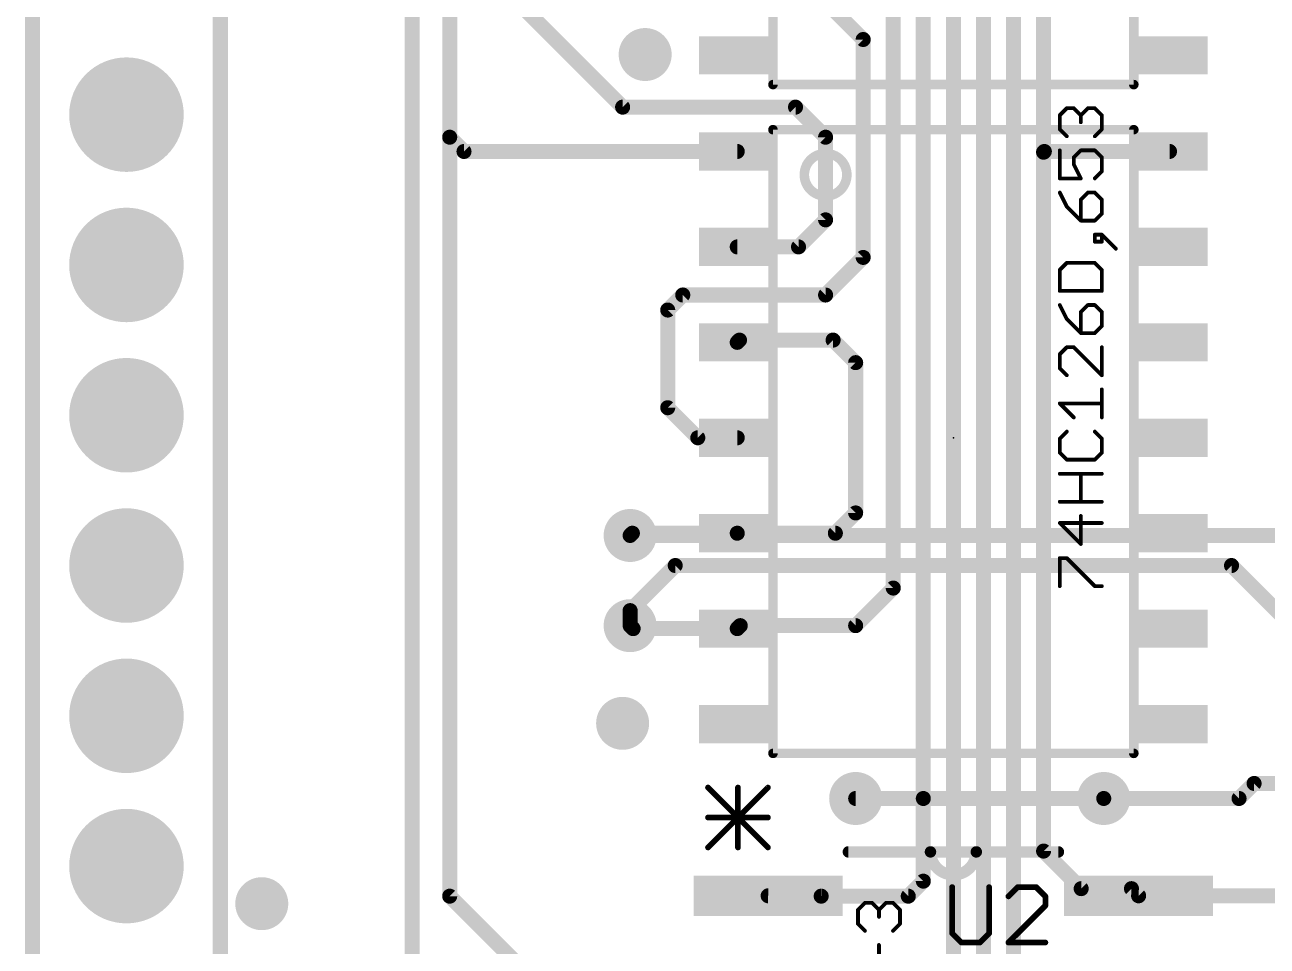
# Model space of a CAD drawing. Extents: x -0.4 to 70.1, y -0.1 to 70.1.
# Drawn here: x 43.25 to 59.77, y 33.03 to 45.3 of the extents above; entities that cross this region are included whole.
import ezdxf

# ---------------------------------------------------------------- set-up
doc = ezdxf.new("R2010")
doc.units = 0
for name, color, linetype in [('1', 22, 'CONTINUOUS'), ('16', 175, 'CONTINUOUS'), ('17', 82, 'CONTINUOUS'), ('18', 82, 'CONTINUOUS'), ('21', 253, 'CONTINUOUS'), ('23', 7, 'CONTINUOUS'), ('25', 253, 'CONTINUOUS'), ('27', 253, 'CONTINUOUS')]:
    doc.layers.add(name, color=color, linetype=linetype)

# ---------------------------------------------------------------- blocks, each defined once
blk = doc.blocks.new('RECT')
blk.add_solid([(-0.5, -0.5), (0.5, -0.5), (-0.5, 0.5), (0.5, 0.5)])
blk = doc.blocks.new('ROUNDP')
at = {"const_width": 0.5}
blk.add_lwpolyline([(0, -0.25, 1), (0, 0.25, 1), (0, -0.25)], format="xyb", dxfattribs=at)
blk = doc.blocks.new('ROUNDV')
at = {"const_width": 0.5}
blk.add_lwpolyline([(0, -0.25, 1), (0, 0.25, 1), (0, -0.25)], format="xyb", dxfattribs=at)

msp = doc.modelspace()

# ---------------------------------------------------------------- linework, layer by layer
at = {"layer": '1', "const_width": 0.2}
for points in [[(56, 52.7), (56, 32.7)], [(55.6, 52.3), (55.6, 32.9)], [(56.4, 52), (56.4, 32.5)], [(48.9, 51.5), (48.9, 43.8)], [(56.8, 51.2), (56.8, 43.6)], [(55.2, 50.3), (55.2, 35)], [(54.8, 50), (54.8, 37.8)], [(48.4, 32.5), (48.4, 49.6)], [(49.3, 46.1), (51.2, 44.2)], [(53.9, 45.6), (54.4, 45.1)], [(54.4, 45.1), (54.4, 42.2)], [(51.2, 44.2), (53.5, 44.2)], [(53.5, 44.2), (53.9, 43.8)], [(48.9, 43.8), (48.9, 33.7)], [(49.09, 43.61), (48.9, 43.8)], [(53.9, 43.8), (53.9, 42.7)], [(52.725, 43.61), (49.09, 43.61)], [(56.81, 43.61), (56.8, 43.6)], [(56.8, 43.6), (56.8, 34.3)], [(58.475, 43.61), (56.81, 43.61)], [(53.9, 42.7), (53.54, 42.34)], [(53.54, 42.34), (52.725, 42.34)], [(54.4, 42.2), (53.9, 41.7)], [(52, 41.7), (51.8, 41.5)], [(53.9, 41.7), (52, 41.7)], [(51.8, 41.5), (51.8, 40.2)], [(52.755, 41.1), (52.725, 41.07)], [(54, 41.1), (52.755, 41.1)], [(54.3, 40.8), (54, 41.1)], [(54.3, 38.8), (54.3, 40.8)], [(51.8, 40.2), (52.2, 39.8)], [(52.2, 39.8), (52.725, 39.8)], [(54.03, 38.53), (54.3, 38.8)], [(51.33, 38.53), (51.3, 38.5)], [(52.725, 38.53), (51.33, 38.53)], [(52.725, 38.53), (54.03, 38.53)], [(54.8, 37.8), (54.3, 37.3)], [(51.34, 37.26), (51.3, 37.3)], [(52.725, 37.26), (51.34, 37.26)], [(52.765, 37.3), (52.725, 37.26)], [(54.3, 37.3), (52.765, 37.3)], [(59.4, 35), (59.6, 35.2)], [(59.6, 35.2), (60.75, 35.2)], [(55.2, 35), (54.3, 35)], [(55.2, 35), (55.2, 33.9)], [(57.6, 35), (59.4, 35)], [(56.8, 34.3), (57.3, 33.8)], [(55.2, 33.9), (55, 33.7)], [(57.3, 33.8), (57.9688, 33.8)], [(57.9688, 33.8), (58.0638, 33.705)], [(48.9, 33.7), (50.1, 32.5)], [(53.8412, 33.7), (53.1362, 33.705)], [(55, 33.7), (53.8412, 33.7)], [(58.0638, 33.705), (60.645, 33.705)]]:
    msp.add_lwpolyline(points, dxfattribs=at)
at = {"layer": '1', "const_width": 0.1}
for points in [[(54.45, 45.1, 1), (54.35, 45.1)], [(54.3646, 45.0646, 1), (54.4354, 45.1354)], [(51.2, 44.25, 1), (51.2, 44.15)], [(53.5354, 44.2354, 1), (53.4646, 44.1646)], [(53.5, 44.15, 1), (53.5, 44.25)], [(51.1646, 44.1646, 1), (51.2354, 44.2354)], [(48.9354, 43.8354, 1), (48.8646, 43.7646)], [(48.95, 43.8, 1), (48.85, 43.8)], [(48.85, 43.8, 1), (48.95, 43.8)], [(53.95, 43.8, 1), (53.85, 43.8)], [(53.8646, 43.7646, 1), (53.9354, 43.8354)], [(49.09, 43.66, 1), (49.09, 43.56)], [(49.0546, 43.5746, 1), (49.1254, 43.6454)], [(52.725, 43.56, 1), (52.725, 43.66)], [(56.7646, 43.6354, 1), (56.8354, 43.5646)], [(56.85, 43.6, 1), (56.75, 43.6)], [(56.75, 43.6, 1), (56.85, 43.6)], [(56.81, 43.66, 1), (56.81, 43.56)], [(56.8454, 43.5746, 1), (56.7746, 43.6454)], [(58.475, 43.56, 1), (58.475, 43.66)], [(53.85, 42.7, 1), (53.95, 42.7)], [(53.9354, 42.6646, 1), (53.8646, 42.7354)], [(52.725, 42.39, 1), (52.725, 42.29)], [(53.5046, 42.3754, 1), (53.5754, 42.3046)], [(53.54, 42.29, 1), (53.54, 42.39)], [(54.35, 42.2, 1), (54.45, 42.2)], [(54.4354, 42.1646, 1), (54.3646, 42.2354)], [(52, 41.75, 1), (52, 41.65)], [(52.0354, 41.6646, 1), (51.9646, 41.7354)], [(53.8646, 41.7354, 1), (53.9354, 41.6646)], [(53.9, 41.65, 1), (53.9, 41.75)], [(51.7646, 41.5354, 1), (51.8354, 41.4646)], [(51.85, 41.5, 1), (51.75, 41.5)], [(52.6896, 41.1054, 1), (52.7604, 41.0346)], [(52.755, 41.15, 1), (52.755, 41.05)], [(52.7904, 41.0646, 1), (52.7196, 41.1354)], [(54.0354, 41.1354, 1), (53.9646, 41.0646)], [(54, 41.05, 1), (54, 41.15)], [(54.35, 40.8, 1), (54.25, 40.8)], [(54.2646, 40.7646, 1), (54.3354, 40.8354)], [(51.8354, 40.2354, 1), (51.7646, 40.1646)], [(51.75, 40.2, 1), (51.85, 40.2)], [(52.2, 39.85, 1), (52.2, 39.75)], [(52.1646, 39.7646, 1), (52.2354, 39.8354)], [(52.725, 39.75, 1), (52.725, 39.85)], [(54.25, 38.8, 1), (54.35, 38.8)], [(54.3354, 38.7646, 1), (54.2646, 38.8354)], [(51.2646, 38.5354, 1), (51.3354, 38.4646)], [(51.33, 38.58, 1), (51.33, 38.48)], [(51.3654, 38.4946, 1), (51.2946, 38.5654)], [(52.725, 38.58, 1), (52.725, 38.48)], [(52.725, 38.48, 1), (52.725, 38.58)], [(53.9946, 38.5654, 1), (54.0654, 38.4946)], [(54.03, 38.48, 1), (54.03, 38.58)], [(54.75, 37.8, 1), (54.85, 37.8)], [(54.8354, 37.7646, 1), (54.7646, 37.8354)], [(51.3354, 37.3354, 1), (51.2646, 37.2646)], [(51.34, 37.31, 1), (51.34, 37.21)], [(52.765, 37.35, 1), (52.765, 37.25)], [(52.725, 37.21, 1), (52.725, 37.31)], [(52.8004, 37.2646, 1), (52.7296, 37.3354)], [(54.2646, 37.3354, 1), (54.3354, 37.2646)], [(54.3, 37.25, 1), (54.3, 37.35)], [(51.3046, 37.2246, 1), (51.3754, 37.2954)], [(52.6896, 37.2954, 1), (52.7604, 37.2246)], [(59.6, 35.25, 1), (59.6, 35.15)], [(59.6354, 35.1646, 1), (59.5646, 35.2354)], [(54.3, 35.05, 1), (54.3, 34.95)], [(55.25, 35, 1), (55.15, 35)], [(55.15, 35, 1), (55.25, 35)], [(55.2, 34.95, 1), (55.2, 35.05)], [(57.6, 35.05, 1), (57.6, 34.95)], [(59.3646, 35.0354, 1), (59.4354, 34.9646)], [(59.4, 34.95, 1), (59.4, 35.05)], [(56.8354, 34.3354, 1), (56.7646, 34.2646)], [(56.75, 34.3, 1), (56.85, 34.3)], [(55.15, 33.9, 1), (55.25, 33.9)], [(55.2354, 33.8646, 1), (55.1646, 33.9354)], [(57.3, 33.85, 1), (57.3, 33.75)], [(57.2646, 33.7646, 1), (57.3354, 33.8354)], [(58.0042, 33.8354, 1), (57.9334, 33.7646)], [(57.9688, 33.75, 1), (57.9688, 33.85)], [(48.9354, 33.7354, 1), (48.8646, 33.6646)], [(48.85, 33.7, 1), (48.95, 33.7)], [(53.1366, 33.755, 1), (53.1358, 33.655)], [(53.8412, 33.75, 1), (53.8412, 33.65)], [(53.8408, 33.65, 1), (53.8416, 33.75)], [(54.9646, 33.7354, 1), (55.0354, 33.6646)], [(55, 33.65, 1), (55, 33.75)], [(58.0638, 33.755, 1), (58.0638, 33.655)], [(58.0284, 33.6696, 1), (58.0992, 33.7404)]]:
    msp.add_lwpolyline(points, format="xyb", dxfattribs=at)
at = {"layer": '16', "const_width": 0.2}
for points in [[(51.3, 38.5), (60.2, 38.5)], [(51.3, 37.5), (51.9, 38.1)], [(51.9, 38.1), (59.3, 38.1)], [(59.3, 38.1), (60.2, 37.2)], [(51.3, 37.3), (51.3, 37.5)], [(54.3, 35), (57.6, 35)]]:
    msp.add_lwpolyline(points, dxfattribs=at)
at = {"layer": '16', "const_width": 0.1}
for points in [[(51.3, 38.55, 1), (51.3, 38.45)], [(51.9, 38.15, 1), (51.9, 38.05)], [(51.9354, 38.0646, 1), (51.8646, 38.1354)], [(59.3354, 38.1354, 1), (59.2646, 38.0646)], [(59.3, 38.05, 1), (59.3, 38.15)], [(51.2646, 37.5354, 1), (51.3354, 37.4646)], [(51.35, 37.5, 1), (51.25, 37.5)], [(51.25, 37.3, 1), (51.35, 37.3)], [(54.3, 35.05, 1), (54.3, 34.95)], [(57.6, 34.95, 1), (57.6, 35.05)]]:
    msp.add_lwpolyline(points, format="xyb", dxfattribs=at)
at = {"layer": '21'}
for points, const_width in [([(53.2, 44.5), (53.2, 52.8)], 0.127), ([(58, 52.8), (58, 44.5)], 0.127), ([(43.35, 51.35), (43.35, 30.85)], 0.2032), ([(45.85, 51.35), (45.85, 30.85)], 0.2032), ([(58, 44.5), (53.2, 44.5)], 0.127), ([(53.2, 43.9), (58, 43.9)], 0.127), ([(53.2, 35.6), (53.2, 43.9)], 0.127), ([(58, 43.9), (58, 35.6)], 0.127), ([(58, 35.6), (53.2, 35.6)], 0.127), ([(52.3361, 35.1452), (53.1326, 34.3486)], 0.0762), ([(52.3361, 34.3486), (53.1326, 35.1452)], 0.0762), ([(52.7344, 34.3486), (52.7344, 35.1452)], 0.0762), ([(52.3361, 34.7469), (53.1326, 34.7469)], 0.0762), ([(55.2952, 34.2892), (54.203, 34.2892)], 0.1524), ([(55.9048, 34.2892), (55.2952, 34.2892)], 0.1524), ([(56.997, 34.2892), (55.9048, 34.2892)], 0.1524)]:
    msp.add_lwpolyline(points, dxfattribs=dict(at, const_width=const_width))
for points, const_width in [([(53.2, 44.5318, 1), (53.2, 44.4682)], 0.0635), ([(53.1683, 44.5, 1), (53.2318, 44.5)], 0.0635), ([(57.9682, 44.5, 1), (58.0318, 44.5)], 0.0635), ([(58, 44.4682, 1), (58, 44.5318)], 0.0635), ([(53.2, 43.9318, 1), (53.2, 43.8682)], 0.0635), ([(53.2318, 43.9, 1), (53.1683, 43.9)], 0.0635), ([(58.0318, 43.9, 1), (57.9682, 43.9)], 0.0635), ([(58, 43.8682, 1), (58, 43.9318)], 0.0635), ([(53.9, 43.0172, 1), (53.9, 43.5828, 1), (53.9, 43.0172)], 0.127), ([(53.2, 35.6318, 1), (53.2, 35.5682)], 0.0635), ([(53.1683, 35.6, 1), (53.2318, 35.6)], 0.0635), ([(57.9682, 35.6, 1), (58.0318, 35.6)], 0.0635), ([(58, 35.5682, 1), (58, 35.6318)], 0.0635), ([(52.3496, 35.1587, 1), (52.3226, 35.1317)], 0.0381), ([(52.7534, 35.1452, 1), (52.7153, 35.1452)], 0.0381), ([(53.1461, 35.1317, 1), (53.1192, 35.1587)], 0.0381), ([(52.3361, 34.766, 1), (52.3361, 34.7279)], 0.0381), ([(53.1326, 34.7279, 1), (53.1326, 34.766)], 0.0381), ([(52.3226, 34.3621, 1), (52.3496, 34.3352)], 0.0381), ([(53.1192, 34.3352, 1), (53.1461, 34.3621)], 0.0381), ([(52.7153, 34.3486, 1), (52.7534, 34.3486)], 0.0381), ([(54.203, 34.3273, 1), (54.203, 34.2511)], 0.0762), ([(55.2952, 34.3273, 1), (55.2952, 34.2511)], 0.0762), ([(55.2952, 34.2892, 1), (55.9048, 34.2892)], 0.1524), ([(55.3333, 34.2892, 1), (55.2571, 34.2892)], 0.0762), ([(55.2952, 34.2511, 1), (55.2952, 34.3273)], 0.0762), ([(55.9048, 34.3273, 1), (55.9048, 34.2511)], 0.0762), ([(55.9429, 34.2892, 1), (55.8667, 34.2892)], 0.0762), ([(55.9048, 34.2511, 1), (55.9048, 34.3273)], 0.0762), ([(56.997, 34.2511, 1), (56.997, 34.3273)], 0.0762)]:
    msp.add_lwpolyline(points, format="xyb", dxfattribs=dict(at, const_width=const_width))
at = {"layer": '23'}
msp.add_point((55.6, 39.8), dxfattribs=at)
at = {"layer": '25'}
for points, const_width in [([(57.0153, 44.0923), (57.1085, 44.1855)], 0.0508), ([(57.1085, 44.1855), (57.2018, 44.1855)], 0.0508), ([(57.2018, 44.1855), (57.295, 44.0923)], 0.0508), ([(57.295, 44.0923), (57.3882, 44.1855)], 0.0508), ([(57.3882, 44.1855), (57.4814, 44.1855)], 0.0508), ([(57.4814, 44.1855), (57.5746, 44.0923)], 0.0508), ([(57.0153, 43.9059), (57.0153, 44.0923)], 0.0508), ([(57.295, 44.0923), (57.295, 43.9991)], 0.0508), ([(57.5746, 44.0923), (57.5746, 43.9059)], 0.0508), ([(57.1085, 43.8127), (57.0153, 43.9059)], 0.0508), ([(57.5746, 43.9059), (57.4814, 43.8127)], 0.0508), ([(57.0153, 43.6242), (57.0153, 43.2514)], 0.0508), ([(57.2018, 43.531), (57.295, 43.6242)], 0.0508), ([(57.295, 43.6242), (57.4814, 43.6242)], 0.0508), ([(57.4814, 43.6242), (57.5746, 43.531)], 0.0508), ([(57.2018, 43.4378), (57.2018, 43.531)], 0.0508), ([(57.295, 43.2514), (57.2018, 43.4378)], 0.0508), ([(57.5746, 43.531), (57.5746, 43.3446)], 0.0508), ([(57.5746, 43.3446), (57.4814, 43.2514)], 0.0508), ([(57.0153, 43.2514), (57.295, 43.2514)], 0.0508), ([(57.0153, 43.0629), (57.1085, 42.8765)], 0.0508), ([(57.3882, 43.0629), (57.295, 42.9697)], 0.0508), ([(57.295, 42.9697), (57.295, 42.6901)], 0.0508), ([(57.4814, 43.0629), (57.3882, 43.0629)], 0.0508), ([(57.5746, 42.9697), (57.4814, 43.0629)], 0.0508), ([(57.5746, 42.7833), (57.5746, 42.9697)], 0.0508), ([(57.1085, 42.8765), (57.295, 42.6901)], 0.0508), ([(57.4814, 42.6901), (57.5746, 42.7833)], 0.0508), ([(57.295, 42.6901), (57.4814, 42.6901)], 0.0508), ([(57.5746, 42.5023), (57.4814, 42.5023)], 0.0508), ([(57.4814, 42.5023), (57.4814, 42.4091)], 0.0508), ([(57.761, 42.3159), (57.5746, 42.5023)], 0.0508), ([(57.5746, 42.4091), (57.5746, 42.5023)], 0.0508), ([(57.4814, 42.4091), (57.5746, 42.4091)], 0.0508), ([(57.1085, 42.1274), (57.0153, 42.0342)], 0.0508), ([(57.4814, 42.1274), (57.1085, 42.1274)], 0.0508), ([(57.5746, 42.0342), (57.4814, 42.1274)], 0.0508), ([(57.0153, 42.0342), (57.0153, 41.7546)], 0.0508), ([(57.5746, 41.7546), (57.5746, 42.0342)], 0.0508), ([(57.0153, 41.7546), (57.5746, 41.7546)], 0.0508), ([(57.0153, 41.5661), (57.1085, 41.3797)], 0.0508), ([(57.3882, 41.5661), (57.295, 41.4729)], 0.0508), ([(57.295, 41.4729), (57.295, 41.1933)], 0.0508), ([(57.4814, 41.5661), (57.3882, 41.5661)], 0.0508), ([(57.5746, 41.4729), (57.4814, 41.5661)], 0.0508), ([(57.5746, 41.2865), (57.5746, 41.4729)], 0.0508), ([(57.1085, 41.3797), (57.295, 41.1933)], 0.0508), ([(57.295, 41.1933), (57.4814, 41.1933)], 0.0508), ([(57.4814, 41.1933), (57.5746, 41.2865)], 0.0508), ([(57.1085, 41.0048), (57.0153, 40.9116)], 0.0508), ([(57.2018, 41.0048), (57.1085, 41.0048)], 0.0508), ([(57.5746, 40.6319), (57.2018, 41.0048)], 0.0508), ([(57.5746, 41.0048), (57.5746, 40.6319)], 0.0508), ([(57.0153, 40.9116), (57.0153, 40.7252)], 0.0508), ([(57.0153, 40.7252), (57.1085, 40.6319)], 0.0508), ([(57.5746, 40.0706), (57.5746, 40.4435)], 0.0508), ([(57.2018, 40.0706), (57.0153, 40.2571)], 0.0508), ([(57.0153, 40.2571), (57.5746, 40.2571)], 0.0508), ([(57.1085, 39.8822), (57.0153, 39.789)], 0.0508), ([(57.5746, 39.789), (57.4814, 39.8822)], 0.0508), ([(57.0153, 39.789), (57.0153, 39.6025)], 0.0508), ([(57.5746, 39.6025), (57.5746, 39.789)], 0.0508), ([(57.0153, 39.6025), (57.1085, 39.5093)], 0.0508), ([(57.1085, 39.5093), (57.4814, 39.5093)], 0.0508), ([(57.4814, 39.5093), (57.5746, 39.6025)], 0.0508), ([(57.0153, 39.3209), (57.5746, 39.3209)], 0.0508), ([(57.295, 38.948), (57.295, 39.3209)], 0.0508), ([(57.5746, 38.948), (57.0153, 38.948)], 0.0508), ([(57.5746, 38.6663), (57.0153, 38.6663)], 0.0508), ([(57.0153, 38.6663), (57.295, 38.3867)], 0.0508), ([(57.295, 38.3867), (57.295, 38.7596)], 0.0508), ([(57.0153, 37.8254), (57.0153, 38.1983)], 0.0508), ([(57.0153, 38.1983), (57.1085, 38.1983)], 0.0508), ([(57.1085, 38.1983), (57.4814, 37.8254)], 0.0508), ([(57.4814, 37.8254), (57.5746, 37.8254)], 0.0508), ([(55.5837, 33.8203), (55.5837, 33.206)], 0.0762), ([(56.0752, 33.206), (56.0752, 33.8203)], 0.0762), ([(56.455, 33.8203), (56.3321, 33.6975)], 0.0762), ([(56.7007, 33.8203), (56.455, 33.8203)], 0.0762), ([(56.8236, 33.6975), (56.7007, 33.8203)], 0.0762), ([(56.8236, 33.5746), (56.8236, 33.6975)], 0.0762), ([(56.3321, 33.0831), (56.8236, 33.5746)], 0.0762), ([(55.5837, 33.206), (55.7066, 33.0831)], 0.0762), ([(55.9523, 33.0831), (56.0752, 33.206)], 0.0762), ([(55.7066, 33.0831), (55.9523, 33.0831)], 0.0762), ([(56.8236, 33.0831), (56.3321, 33.0831)], 0.0762)]:
    msp.add_lwpolyline(points, dxfattribs=dict(at, const_width=const_width))
for points, const_width in [([(57.1085, 44.1983, 1), (57.1085, 44.1728)], 0.0254), ([(57.1175, 44.1766, 1), (57.0996, 44.1945)], 0.0254), ([(57.2107, 44.1945, 1), (57.1928, 44.1766)], 0.0254), ([(57.2018, 44.1728, 1), (57.2018, 44.1983)], 0.0254), ([(57.3882, 44.1983, 1), (57.3882, 44.1728)], 0.0254), ([(57.3972, 44.1766, 1), (57.3792, 44.1945)], 0.0254), ([(57.4904, 44.1945, 1), (57.4724, 44.1766)], 0.0254), ([(57.4814, 44.1728, 1), (57.4814, 44.1983)], 0.0254), ([(57.028, 44.0923, 1), (57.0026, 44.0923)], 0.0254), ([(57.0063, 44.1013, 1), (57.0243, 44.0834)], 0.0254), ([(57.3077, 44.0923, 1), (57.2823, 44.0923)], 0.0254), ([(57.286, 44.1013, 1), (57.3039, 44.0834)], 0.0254), ([(57.2823, 43.9991, 1), (57.3077, 43.9991)], 0.0254), ([(57.286, 44.0834, 1), (57.3039, 44.1013)], 0.0254), ([(57.5873, 44.0923, 1), (57.5619, 44.0923)], 0.0254), ([(57.5656, 44.0834, 1), (57.5836, 44.1013)], 0.0254), ([(57.0243, 43.9149, 1), (57.0063, 43.8969)], 0.0254), ([(57.0026, 43.9059, 1), (57.028, 43.9059)], 0.0254), ([(57.0996, 43.8037, 1), (57.1175, 43.8217)], 0.0254), ([(57.4724, 43.8217, 1), (57.4904, 43.8037)], 0.0254), ([(57.5619, 43.9059, 1), (57.5873, 43.9059)], 0.0254), ([(57.5836, 43.8969, 1), (57.5656, 43.9149)], 0.0254), ([(57.028, 43.6242, 1), (57.0026, 43.6242)], 0.0254), ([(57.295, 43.6369, 1), (57.295, 43.6115)], 0.0254), ([(57.3039, 43.6153, 1), (57.286, 43.6332)], 0.0254), ([(57.4904, 43.6332, 1), (57.4724, 43.6153)], 0.0254), ([(57.4814, 43.6115, 1), (57.4814, 43.6369)], 0.0254), ([(57.2131, 43.4435, 1), (57.1904, 43.4321)], 0.0254), ([(57.2145, 43.531, 1), (57.1891, 43.531)], 0.0254), ([(57.1928, 43.54, 1), (57.2107, 43.522)], 0.0254), ([(57.5873, 43.531, 1), (57.5619, 43.531)], 0.0254), ([(57.5656, 43.522, 1), (57.5836, 43.54)], 0.0254), ([(57.1891, 43.4378, 1), (57.2145, 43.4378)], 0.0254), ([(57.5619, 43.3446, 1), (57.5873, 43.3446)], 0.0254), ([(57.5836, 43.3356, 1), (57.5656, 43.3536)], 0.0254), ([(57.0153, 43.2641, 1), (57.0153, 43.2387)], 0.0254), ([(57.0026, 43.2514, 1), (57.028, 43.2514)], 0.0254), ([(57.2836, 43.2457, 1), (57.3063, 43.2571)], 0.0254), ([(57.295, 43.2387, 1), (57.295, 43.2641)], 0.0254), ([(57.4724, 43.2604, 1), (57.4904, 43.2424)], 0.0254), ([(57.0267, 43.0686, 1), (57.004, 43.0573)], 0.0254), ([(57.3077, 42.9697, 1), (57.2823, 42.9697)], 0.0254), ([(57.286, 42.9787, 1), (57.3039, 42.9607)], 0.0254), ([(57.3882, 43.0756, 1), (57.3882, 43.0502)], 0.0254), ([(57.3972, 43.054, 1), (57.3792, 43.0719)], 0.0254), ([(57.4904, 43.0719, 1), (57.4724, 43.054)], 0.0254), ([(57.4814, 43.0502, 1), (57.4814, 43.0756)], 0.0254), ([(57.5873, 42.9697, 1), (57.5619, 42.9697)], 0.0254), ([(57.5656, 42.9607, 1), (57.5836, 42.9787)], 0.0254), ([(57.1175, 42.8855, 1), (57.0996, 42.8675)], 0.0254), ([(57.0972, 42.8708, 1), (57.1199, 42.8822)], 0.0254), ([(57.5836, 42.7743, 1), (57.5656, 42.7923)], 0.0254), ([(57.295, 42.7028, 1), (57.295, 42.6774)], 0.0254), ([(57.2823, 42.6901, 1), (57.3077, 42.6901)], 0.0254), ([(57.286, 42.6811, 1), (57.3039, 42.6991)], 0.0254), ([(57.4724, 42.6991, 1), (57.4904, 42.6811)], 0.0254), ([(57.4814, 42.6774, 1), (57.4814, 42.7028)], 0.0254), ([(57.5619, 42.7833, 1), (57.5873, 42.7833)], 0.0254), ([(57.4814, 42.515, 1), (57.4814, 42.4896)], 0.0254), ([(57.4941, 42.5023, 1), (57.4687, 42.5023)], 0.0254), ([(57.5836, 42.5113, 1), (57.5656, 42.4933)], 0.0254), ([(57.5873, 42.5023, 1), (57.5619, 42.5023)], 0.0254), ([(57.5746, 42.4896, 1), (57.5746, 42.515)], 0.0254), ([(57.4814, 42.4218, 1), (57.4814, 42.3964)], 0.0254), ([(57.4687, 42.4091, 1), (57.4941, 42.4091)], 0.0254), ([(57.5619, 42.4091, 1), (57.5873, 42.4091)], 0.0254), ([(57.5746, 42.3964, 1), (57.5746, 42.4218)], 0.0254), ([(57.752, 42.3069, 1), (57.77, 42.3249)], 0.0254), ([(57.1085, 42.1401, 1), (57.1085, 42.1147)], 0.0254), ([(57.1175, 42.1184, 1), (57.0996, 42.1364)], 0.0254), ([(57.4904, 42.1364, 1), (57.4724, 42.1184)], 0.0254), ([(57.4814, 42.1147, 1), (57.4814, 42.1401)], 0.0254), ([(57.028, 42.0342, 1), (57.0026, 42.0342)], 0.0254), ([(57.0063, 42.0432, 1), (57.0243, 42.0252)], 0.0254), ([(57.5873, 42.0342, 1), (57.5619, 42.0342)], 0.0254), ([(57.5656, 42.0252, 1), (57.5836, 42.0432)], 0.0254), ([(57.0153, 41.7673, 1), (57.0153, 41.7419)], 0.0254), ([(57.0026, 41.7546, 1), (57.028, 41.7546)], 0.0254), ([(57.5619, 41.7546, 1), (57.5873, 41.7546)], 0.0254), ([(57.5746, 41.7419, 1), (57.5746, 41.7673)], 0.0254), ([(57.0267, 41.5718, 1), (57.004, 41.5604)], 0.0254), ([(57.3077, 41.4729, 1), (57.2823, 41.4729)], 0.0254), ([(57.286, 41.4819, 1), (57.3039, 41.4639)], 0.0254), ([(57.3882, 41.5788, 1), (57.3882, 41.5534)], 0.0254), ([(57.3972, 41.5571, 1), (57.3792, 41.5751)], 0.0254), ([(57.4904, 41.5751, 1), (57.4724, 41.5571)], 0.0254), ([(57.4814, 41.5534, 1), (57.4814, 41.5788)], 0.0254), ([(57.5873, 41.4729, 1), (57.5619, 41.4729)], 0.0254), ([(57.5656, 41.4639, 1), (57.5836, 41.4819)], 0.0254), ([(57.1175, 41.3887, 1), (57.0996, 41.3707)], 0.0254), ([(57.0972, 41.374, 1), (57.1199, 41.3854)], 0.0254), ([(57.295, 41.206, 1), (57.295, 41.1806)], 0.0254), ([(57.2823, 41.1933, 1), (57.3077, 41.1933)], 0.0254), ([(57.286, 41.1843, 1), (57.3039, 41.2022)], 0.0254), ([(57.4724, 41.2022, 1), (57.4904, 41.1843)], 0.0254), ([(57.4814, 41.1806, 1), (57.4814, 41.206)], 0.0254), ([(57.5619, 41.2865, 1), (57.5873, 41.2865)], 0.0254), ([(57.5836, 41.2775, 1), (57.5656, 41.2954)], 0.0254), ([(57.1085, 41.0175, 1), (57.1085, 40.9921)], 0.0254), ([(57.1175, 40.9958, 1), (57.0996, 41.0138)], 0.0254), ([(57.2107, 41.0138, 1), (57.1928, 40.9958)], 0.0254), ([(57.2018, 40.9921, 1), (57.2018, 41.0175)], 0.0254), ([(57.5873, 41.0048, 1), (57.5619, 41.0048)], 0.0254), ([(57.028, 40.9116, 1), (57.0026, 40.9116)], 0.0254), ([(57.0063, 40.9206, 1), (57.0243, 40.9026)], 0.0254), ([(57.0243, 40.7341, 1), (57.0063, 40.7162)], 0.0254), ([(57.0026, 40.7252, 1), (57.028, 40.7252)], 0.0254), ([(57.0996, 40.623, 1), (57.1175, 40.6409)], 0.0254), ([(57.5656, 40.623, 1), (57.5836, 40.6409)], 0.0254), ([(57.5619, 40.6319, 1), (57.5873, 40.6319)], 0.0254), ([(57.5873, 40.4435, 1), (57.5619, 40.4435)], 0.0254), ([(57.0153, 40.2698, 1), (57.0153, 40.2444)], 0.0254), ([(57.0243, 40.266, 1), (57.0063, 40.2481)], 0.0254), ([(57.5746, 40.2444, 1), (57.5746, 40.2698)], 0.0254), ([(57.1928, 40.0617, 1), (57.2107, 40.0796)], 0.0254), ([(57.5619, 40.0706, 1), (57.5873, 40.0706)], 0.0254), ([(57.1175, 39.8732, 1), (57.0996, 39.8912)], 0.0254), ([(57.4904, 39.8912, 1), (57.4724, 39.8732)], 0.0254), ([(57.028, 39.789, 1), (57.0026, 39.789)], 0.0254), ([(57.0063, 39.7979, 1), (57.0243, 39.78)], 0.0254), ([(57.5873, 39.789, 1), (57.5619, 39.789)], 0.0254), ([(57.5656, 39.78, 1), (57.5836, 39.7979)], 0.0254), ([(57.0243, 39.6115, 1), (57.0063, 39.5936)], 0.0254), ([(57.0026, 39.6025, 1), (57.028, 39.6025)], 0.0254), ([(57.1085, 39.522, 1), (57.1085, 39.4966)], 0.0254), ([(57.0996, 39.5003, 1), (57.1175, 39.5183)], 0.0254), ([(57.4724, 39.5183, 1), (57.4904, 39.5003)], 0.0254), ([(57.4814, 39.4966, 1), (57.4814, 39.522)], 0.0254), ([(57.5619, 39.6025, 1), (57.5873, 39.6025)], 0.0254), ([(57.5836, 39.5936, 1), (57.5656, 39.6115)], 0.0254), ([(57.0153, 39.3336, 1), (57.0153, 39.3082)], 0.0254), ([(57.3077, 39.3209, 1), (57.2823, 39.3209)], 0.0254), ([(57.5746, 39.3082, 1), (57.5746, 39.3336)], 0.0254), ([(57.0153, 38.9607, 1), (57.0153, 38.9353)], 0.0254), ([(57.2823, 38.948, 1), (57.3077, 38.948)], 0.0254), ([(57.5746, 38.9353, 1), (57.5746, 38.9607)], 0.0254), ([(57.0153, 38.679, 1), (57.0153, 38.6536)], 0.0254), ([(57.0243, 38.6753, 1), (57.0063, 38.6574)], 0.0254), ([(57.3077, 38.7596, 1), (57.2823, 38.7596)], 0.0254), ([(57.5746, 38.6536, 1), (57.5746, 38.679)], 0.0254), ([(57.2823, 38.3867, 1), (57.3077, 38.3867)], 0.0254), ([(57.286, 38.3777, 1), (57.3039, 38.3957)], 0.0254), ([(57.0153, 38.211, 1), (57.0153, 38.1855)], 0.0254), ([(57.028, 38.1983, 1), (57.0026, 38.1983)], 0.0254), ([(57.1175, 38.2072, 1), (57.0996, 38.1893)], 0.0254), ([(57.1085, 38.1855, 1), (57.1085, 38.211)], 0.0254), ([(57.4814, 37.8381, 1), (57.4814, 37.8127)], 0.0254), ([(57.4724, 37.8164, 1), (57.4904, 37.8344)], 0.0254), ([(57.5746, 37.8127, 1), (57.5746, 37.8381)], 0.0254), ([(57.0026, 37.8254, 1), (57.028, 37.8254)], 0.0254), ([(55.6028, 33.8203, 1), (55.5647, 33.8203)], 0.0381), ([(56.0942, 33.8203, 1), (56.0561, 33.8203)], 0.0381), ([(56.3186, 33.7109, 1), (56.3456, 33.684)], 0.0381), ([(56.455, 33.8394, 1), (56.455, 33.8013)], 0.0381), ([(56.4685, 33.8069, 1), (56.4415, 33.8338)], 0.0381), ([(56.7142, 33.8338, 1), (56.6873, 33.8069)], 0.0381), ([(56.7007, 33.8013, 1), (56.7007, 33.8394)], 0.0381), ([(56.8427, 33.6975, 1), (56.8046, 33.6975)], 0.0381), ([(56.8101, 33.684, 1), (56.8371, 33.7109)], 0.0381), ([(56.8046, 33.5746, 1), (56.8427, 33.5746)], 0.0381), ([(56.8371, 33.5611, 1), (56.8101, 33.5881)], 0.0381), ([(55.5972, 33.2194, 1), (55.5702, 33.1925)], 0.0381), ([(55.5647, 33.206, 1), (55.6028, 33.206)], 0.0381), ([(56.0561, 33.206, 1), (56.0942, 33.206)], 0.0381), ([(56.0887, 33.1925, 1), (56.0617, 33.2194)], 0.0381), ([(55.7066, 33.1022, 1), (55.7066, 33.0641)], 0.0381), ([(55.6931, 33.0696, 1), (55.72, 33.0966)], 0.0381), ([(55.9388, 33.0966, 1), (55.9658, 33.0696)], 0.0381), ([(55.9523, 33.0641, 1), (55.9523, 33.1022)], 0.0381), ([(56.3321, 33.1022, 1), (56.3321, 33.0641)], 0.0381), ([(56.3186, 33.0966, 1), (56.3456, 33.0696)], 0.0381), ([(56.8236, 33.0641, 1), (56.8236, 33.1022)], 0.0381)]:
    msp.add_lwpolyline(points, format="xyb", dxfattribs=dict(at, const_width=const_width))
at = {"layer": '27', "const_width": 0.0508}
for points in [[(54.3303, 33.5185), (54.4235, 33.6117)], [(54.4235, 33.6117), (54.5168, 33.6117)], [(54.5168, 33.6117), (54.61, 33.5185)], [(54.61, 33.5185), (54.7032, 33.6117)], [(54.7032, 33.6117), (54.7964, 33.6117)], [(54.7964, 33.6117), (54.8896, 33.5185)], [(54.3303, 33.3321), (54.3303, 33.5185)], [(54.61, 33.5185), (54.61, 33.4253)], [(54.8896, 33.5185), (54.8896, 33.3321)], [(54.4235, 33.2389), (54.3303, 33.3321)], [(54.8896, 33.3321), (54.7964, 33.2389)], [(54.61, 32.6775), (54.61, 33.0504)]]:
    msp.add_lwpolyline(points, dxfattribs=at)
at = {"layer": '27', "const_width": 0.0254}
for points in [[(54.4235, 33.6244, 1), (54.4235, 33.599)], [(54.4325, 33.6027, 1), (54.4146, 33.6207)], [(54.5257, 33.6207, 1), (54.5078, 33.6027)], [(54.5168, 33.599, 1), (54.5168, 33.6244)], [(54.7032, 33.6244, 1), (54.7032, 33.599)], [(54.7122, 33.6027, 1), (54.6942, 33.6207)], [(54.8054, 33.6207, 1), (54.7874, 33.6027)], [(54.7964, 33.599, 1), (54.7964, 33.6244)], [(54.343, 33.5185, 1), (54.3176, 33.5185)], [(54.3213, 33.5275, 1), (54.3393, 33.5095)], [(54.6227, 33.5185, 1), (54.5973, 33.5185)], [(54.601, 33.5275, 1), (54.6189, 33.5095)], [(54.5973, 33.4253, 1), (54.6227, 33.4253)], [(54.601, 33.5095, 1), (54.6189, 33.5275)], [(54.9023, 33.5185, 1), (54.8769, 33.5185)], [(54.8806, 33.5095, 1), (54.8986, 33.5275)], [(54.3393, 33.341, 1), (54.3213, 33.3231)], [(54.3176, 33.3321, 1), (54.343, 33.3321)], [(54.4146, 33.2299, 1), (54.4325, 33.2478)], [(54.7874, 33.2478, 1), (54.8054, 33.2299)], [(54.8769, 33.3321, 1), (54.9023, 33.3321)], [(54.8986, 33.3231, 1), (54.8806, 33.341)], [(54.6227, 33.0504, 1), (54.5973, 33.0504)]]:
    msp.add_lwpolyline(points, format="xyb", dxfattribs=at)

# ---------------------------------------------------------------- block references
at = {"layer": '1'}
for p, xscale, yscale in [((52.725, 44.89), 1.016, 0.508), ((58.475, 44.89), 1.016, 0.508), ((52.725, 43.61), 1.016, 0.508), ((58.475, 43.61), 1.016, 0.508), ((52.725, 42.34), 1.016, 0.508), ((58.475, 42.34), 1.016, 0.508), ((52.725, 41.07), 1.016, 0.508), ((58.475, 41.07), 1.016, 0.508), ((52.725, 38.53), 1.016, 0.508), ((58.475, 38.53), 1.016, 0.508), ((52.725, 37.26), 1.016, 0.508), ((58.475, 37.26), 1.016, 0.508), ((52.725, 35.99), 1.016, 0.508), ((58.475, 35.99), 1.016, 0.508), ((53.1362, 33.705), 1.9812, 0.5334), ((58.0638, 33.705), 1.9812, 0.5334)]:
    msp.add_blockref('RECT', p, dxfattribs=dict(at, xscale=xscale, yscale=yscale))
at = {"layer": '1', "xscale": 1.016, "yscale": 0.508, "rotation": 180}
for p in [(52.725, 39.8), (58.475, 39.8)]:
    msp.add_blockref('RECT', p, dxfattribs=at)
at = {"layer": '17', "xscale": 1.524, "yscale": 1.524}
for p in [(44.6, 44.1), (44.6, 44.1), (44.6, 42.1), (44.6, 42.1), (44.6, 40.1), (44.6, 40.1), (44.6, 38.1), (44.6, 38.1), (44.6, 36.1), (44.6, 36.1), (44.6, 34.1), (44.6, 34.1)]:
    msp.add_blockref('ROUNDP', p, dxfattribs=at)
at = {"layer": '18', "xscale": 0.7048, "yscale": 0.7048}
for p in [(51.5, 44.9), (51.5, 44.9), (51.3, 38.5), (51.3, 38.5), (51.3, 37.3), (51.3, 37.3), (51.2, 36), (51.2, 36), (54.3, 35), (54.3, 35), (57.6, 35), (57.6, 35), (46.4, 33.6), (46.4, 33.6)]:
    msp.add_blockref('ROUNDV', p, dxfattribs=at)

doc.saveas('drawing.dxf')
